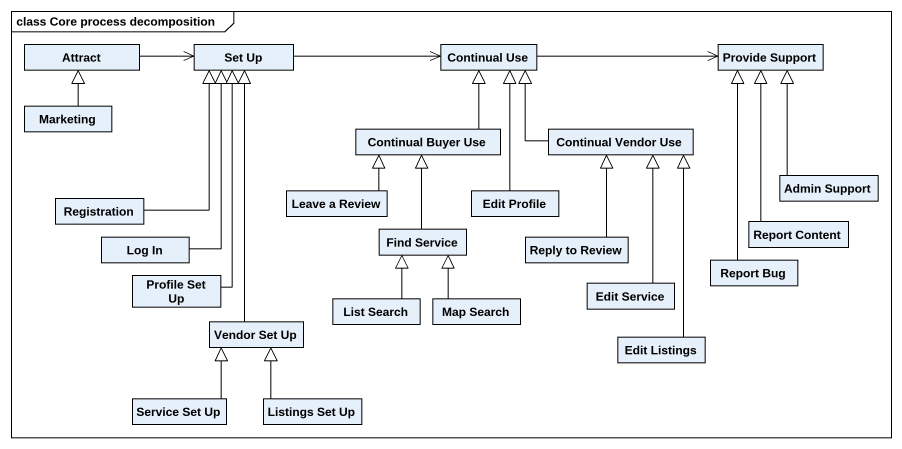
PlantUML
@startuml
mainframe class Core process decomposition
hide circle
hide empty members
class Attract
class "Set Up" as Set_Up
class "Continual Use" as Continual_Use
class "Provide Support" as Provide_Support
class Marketing
class "Continual Buyer Use" as Continual_Buyer_Use
class "Continual Vendor Use" as Continual_Vendor_Use
class Registration
class "Leave a Review" as Leave_a_Review
class "Edit Profile" as Edit_Profile
class "Admin Support" as Admin_Support
class "Log In" as Log_In
class "Find Service" as Find_Service
class "Reply to Review" as Reply_to_Review
class "Report Bug" as Report_Bug
class "Report Content" as Report_Content
class "Profile Set Up" as Profile_Set_Up
class "List Search" as List_Search
class "Map Search" as Map_Search
class "Edit Service" as Edit_Service
class "Vendor Set Up" as Vendor_Set_Up
class "Edit Listings" as Edit_Listings
class "Service Set Up" as Service_Set_Up
class "Listings Set Up" as Listings_Set_Up
Attract -right-> Set_Up
Set_Up -right-> Continual_Use
Continual_Use -right-> Provide_Support
Marketing -up-|> Attract
Continual_Buyer_Use -up-|> Continual_Use
Continual_Vendor_Use -up-|> Continual_Use
Registration -up-|> Set_Up
Leave_a_Review -up-|> Continual_Buyer_Use
Edit_Profile -up-|> Continual_Use
Admin_Support -up-|> Provide_Support
Log_In -up-|> Set_Up
Find_Service -up-|> Continual_Buyer_Use
Reply_to_Review -up-|> Continual_Vendor_Use
Report_Bug -up-|> Provide_Support
Report_Content -up-|> Provide_Support
Profile_Set_Up -up-|> Set_Up
List_Search -up-|> Find_Service
Map_Search -up-|> Find_Service
Edit_Service -up-|> Continual_Vendor_Use
Vendor_Set_Up -up-|> Set_Up
Edit_Listings -up-|> Continual_Vendor_Use
Service_Set_Up -up-|> Vendor_Set_Up
Listings_Set_Up -up-|> Vendor_Set_Up
@enduml
